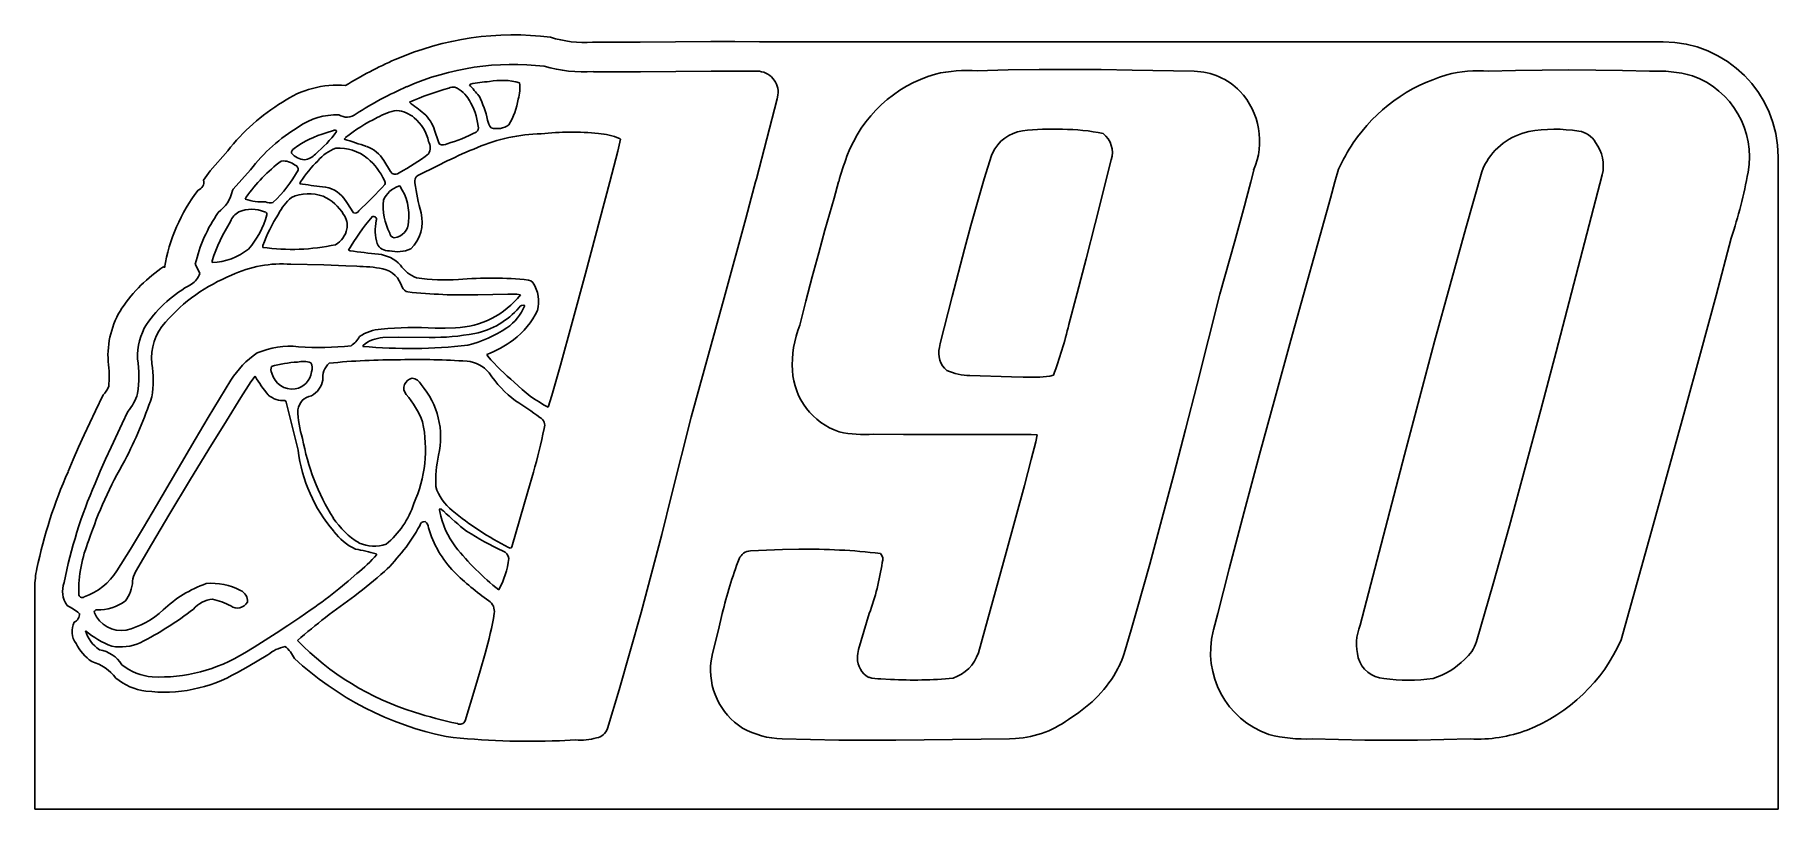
# Model space of a CAD drawing. Extents: x -3.67 to 3.71, y 0.15 to 3.43.
import ezdxf

# ---------------------------------------------------------------- set-up
doc = ezdxf.new("R2010")
doc.units = 0
doc.header["$MEASUREMENT"] = 0
doc.layers.add('MODELSKETCH_VISIBLE', color=7, linetype='CONTINUOUS')

msp = doc.modelspace()

# ---------------------------------------------------------------- linework, layer by layer
at = {"layer": 'MODELSKETCH_VISIBLE'}
for p, q in [((-1.31, 3.3979), (-1.2063, 3.3974)), ((-1.2063, 3.3974), (-1.1077, 3.3978)), ((-1.1077, 3.3978), (-0.8089, 3.4005)), ((-0.8089, 3.4005), (-0.7081, 3.4006)), ((-0.7081, 3.4006), (-0.6038, 3.3993)), ((-0.6038, 3.3993), (3.2192, 3.3993)), ((-1.3059, 3.2728), (-1.2064, 3.2724)), ((-1.2064, 3.2724), (-1.1069, 3.2728)), ((-1.1069, 3.2728), (-0.8083, 3.2755)), ((-0.8083, 3.2755), (-0.7088, 3.2756)), ((-0.7088, 3.2756), (-0.6038, 3.2743)), ((0.3178, 3.2761), (0.4488, 3.28)), ((0.4488, 3.28), (0.58, 3.2819)), ((0.58, 3.2819), (0.7112, 3.2823)), ((0.7112, 3.2823), (0.8424, 3.2814)), ((0.8424, 3.2814), (0.9736, 3.2795)), ((0.9736, 3.2795), (1.2359, 3.2746)), ((2.4811, 3.2746), (2.5944, 3.2779)), ((2.5944, 3.2779), (2.7077, 3.2798)), ((2.7077, 3.2798), (2.8211, 3.2803)), ((2.8211, 3.2803), (2.9345, 3.2796)), ((2.9345, 3.2796), (3.0478, 3.2776)), ((3.0478, 3.2776), (3.1611, 3.2744)), ((-1.831, 3.2171), (-1.8255, 3.2201)), ((-0.5288, 3.1572), (-0.5722, 2.9885)), ((-0.5271, 3.1652), (-0.5288, 3.1572)), ((-2.4362, 3.0146), (-2.4062, 3.0238)), ((-1.9611, 2.9763), (-1.978, 3.0252)), ((-2.3918, 3.0205), (-2.3924, 3.0192)), ((-2.3602, 2.987), (-2.3547, 2.9935)), ((-1.9568, 2.9663), (-1.9611, 2.9763)), ((-1.1914, 2.987), (-1.2029, 2.9362)), ((-1.1958, 2.9901), (-1.1914, 2.987)), ((-0.5722, 2.9885), (-0.6164, 2.8199)), ((-2.9278, 2.8528), (-2.8533, 2.9376)), ((-2.1645, 2.851), (-2.193, 2.8965)), ((-1.9663, 2.875), (-1.9243, 2.8954)), ((-1.2029, 2.9362), (-1.2362, 2.8071)), ((0.3474, 2.8194), (0.3777, 2.918)), ((0.3777, 2.918), (0.3818, 2.9286)), ((0.8839, 2.8996), (0.8169, 2.6304)), ((2.4584, 2.8645), (2.4654, 2.8796)), ((3.7059, 2.9126), (3.7059, 0.1519)), ((-2.9557, 2.8132), (-2.9278, 2.8528)), ((-2.8295, 2.7753), (-2.7569, 2.8579)), ((-2.5488, 2.7983), (-2.5452, 2.8065)), ((-2.157, 2.8416), (-2.1645, 2.851)), ((-2.0496, 2.8328), (-1.9663, 2.875)), ((-1.2362, 2.8071), (-1.3397, 2.4182)), ((-0.6198, 2.8071), (-0.6383, 2.738)), ((-0.6164, 2.8199), (-0.6198, 2.8071)), ((-0.2686, 2.8071), (-0.2881, 2.738)), ((0.3184, 2.7205), (0.3474, 2.8194)), ((1.4749, 2.8071), (1.4572, 2.738)), ((1.4871, 2.8562), (1.4749, 2.8071)), ((1.8307, 2.8071), (1.8115, 2.738)), ((1.8307, 2.8071), (1.8456, 2.8604)), ((2.3845, 2.6102), (2.453, 2.8489)), ((2.453, 2.8489), (2.4584, 2.8645)), ((2.9618, 2.8366), (2.7669, 2.0874)), ((-2.8333, 2.7699), (-2.8295, 2.7753)), ((-2.7789, 2.7339), (-2.7758, 2.7411)), ((-2.3489, 2.7187), (-2.3624, 2.737)), ((-2.1307, 2.7884), (-2.1255, 2.7891)), ((-0.6383, 2.738), (-0.6613, 2.6515)), ((-0.3265, 2.6017), (-0.2881, 2.738)), ((1.4572, 2.738), (1.4487, 2.7055)), ((1.6439, 2.1362), (1.8115, 2.738)), ((-2.321, 2.6759), (-2.3489, 2.7187)), ((0.2906, 2.6212), (0.3184, 2.7205)), ((1.4487, 2.7055), (1.4078, 2.5556)), ((-0.6613, 2.6515), (-0.7528, 2.3152)), ((-0.3527, 2.5066), (-0.3265, 2.6017)), ((0.2637, 2.5216), (0.2906, 2.6212)), ((0.8169, 2.6304), (0.7788, 2.4808)), ((2.3178, 2.371), (2.3845, 2.6102)), ((-2.7053, 2.5291), (-2.704, 2.5372)), ((-2.3355, 2.515), (-2.3417, 2.5176)), ((0.2119, 2.3219), (0.2637, 2.5216)), ((1.4078, 2.5556), (1.344, 2.3313)), ((3.5077, 2.5684), (3.4431, 2.325)), ((-2.9192, 2.4647), (-2.9186, 2.4726)), ((-2.5856, 2.4578), (-2.4465, 2.455)), ((-2.4465, 2.455), (-2.3539, 2.4516)), ((-2.3539, 2.4516), (-2.3076, 2.4491)), ((-0.3802, 2.4048), (-0.3527, 2.5066)), ((0.7788, 2.4808), (0.7409, 2.3348)), ((-1.5704, 2.3873), (-1.5802, 2.3911)), ((-1.5627, 2.3804), (-1.5704, 2.3873)), ((-1.3397, 2.4182), (-1.3958, 2.211)), ((-0.4075, 2.3013), (-0.3802, 2.4048)), ((2.2527, 2.1313), (2.3178, 2.371)), ((-1.7952, 2.3283), (-1.6683, 2.3306)), ((-1.6683, 2.3306), (-1.6296, 2.3308)), ((-1.6296, 2.3308), (-1.6147, 2.329)), ((-0.7528, 2.3152), (-0.8923, 1.8113)), ((-0.433, 2.2007), (-0.4075, 2.3013)), ((0.1615, 2.1219), (0.2119, 2.3219)), ((0.7409, 2.3348), (0.7056, 2.2025)), ((1.344, 2.3313), (1.2478, 1.9498)), ((3.4431, 2.325), (3.3776, 2.0818)), ((-2.1968, 2.1472), (-2.1323, 2.1493)), ((-2.1323, 2.1493), (-2.0004, 2.1484)), ((-1.9331, 2.1876), (-1.9763, 2.187)), ((-1.89, 2.1894), (-1.9331, 2.1876)), ((-1.3958, 2.211), (-1.4455, 2.0302)), ((-2.2819, 2.1104), (-2.28, 2.1143)), ((-1.7529, 2.0685), (-1.7574, 2.0759)), ((0.1584, 2.1059), (0.1615, 2.1219)), ((1.5775, 1.8945), (1.6439, 2.1362)), ((2.1887, 1.8914), (2.2527, 2.1313)), ((2.7669, 2.0874), (2.7019, 1.8415)), ((3.3776, 2.0818), (3.3114, 1.8388)), ((-1.4455, 2.0302), (-1.4817, 1.902)), ((-2.8397, 1.9668), (-2.9364, 1.8091)), ((-2.7976, 1.8938), (-2.7551, 1.9597)), ((-2.7551, 1.9597), (-2.7375, 1.9839)), ((0.4621, 1.9814), (0.2868, 1.9873)), ((0.5123, 1.9805), (0.4621, 1.9814)), ((0.64, 1.9885), (0.6253, 1.9841)), ((1.2478, 1.9498), (1.199, 1.7591)), ((-3.4128, 1.8373), (-3.3804, 1.9056)), ((-2.8591, 1.7957), (-2.7976, 1.8938)), ((-2.5552, 1.6708), (-2.6064, 1.8735)), ((-1.4817, 1.902), (-1.4974, 1.8527)), ((1.5119, 1.6527), (1.5775, 1.8945)), ((2.1255, 1.6511), (2.1887, 1.8914)), ((-3.4603, 1.7355), (-3.4128, 1.8373)), ((-3.3468, 1.6832), (-3.2997, 1.784)), ((-3.2997, 1.784), (-3.2758, 1.8343)), ((-2.9364, 1.8091), (-2.9916, 1.7164)), ((-2.9336, 1.6749), (-2.8591, 1.7957)), ((-0.8923, 1.8113), (-0.9751, 1.4802)), ((2.7019, 1.8415), (2.6361, 1.5958)), ((3.3114, 1.8388), (3.1773, 1.3532)), ((-3.4839, 1.6837), (-3.4603, 1.7355)), ((-2.9916, 1.7164), (-3.1542, 1.4368)), ((0.0056, 1.7372), (-0.1209, 1.7389)), ((0.1382, 1.7367), (0.0056, 1.7372)), ((0.4809, 1.7377), (0.1382, 1.7367)), ((0.546, 1.7372), (0.4809, 1.7377)), ((0.571, 1.7354), (0.546, 1.7372)), ((0.5463, 1.6315), (0.5653, 1.7064)), ((0.5653, 1.7064), (0.571, 1.7354)), ((1.199, 1.7591), (1.1495, 1.5687)), ((-3.5289, 1.5801), (-3.507, 1.6314)), ((-3.507, 1.6314), (-3.4839, 1.6837)), ((-3.3924, 1.5816), (-3.3699, 1.6325)), ((-3.3699, 1.6325), (-3.3468, 1.6832)), ((-3.0152, 1.541), (-2.9336, 1.6749)), ((0.5171, 1.5214), (0.5463, 1.6315)), ((1.4471, 1.4106), (1.5119, 1.6527)), ((1.9376, 0.9301), (2.1255, 1.6511)), ((-3.4142, 1.5305), (-3.3924, 1.5816)), ((-1.56, 1.578), (-1.5832, 1.4961)), ((1.1495, 1.5687), (1.099, 1.3786)), ((2.6361, 1.5958), (2.569, 1.3504)), ((-3.098, 1.4035), (-3.0152, 1.541)), ((-1.5832, 1.4961), (-1.6515, 1.2614)), ((-0.9751, 1.4802), (-1.0173, 1.3148)), ((0.4399, 1.2378), (0.5171, 1.5214)), ((-3.1542, 1.4368), (-3.209, 1.3439)), ((-3.1762, 1.2718), (-3.098, 1.4035)), ((-1.9568, 1.4187), (-1.9552, 1.4225)), ((-1.9563, 1.4113), (-1.9568, 1.4187)), ((-1.9552, 1.4225), (-1.95, 1.4209)), ((-1.95, 1.4209), (-1.9402, 1.4136)), ((1.3834, 1.1682), (1.4471, 1.4106)), ((-3.209, 1.3439), (-3.2647, 1.2516)), ((1.099, 1.3786), (1.0473, 1.1888)), ((2.569, 1.3504), (2.5004, 1.1055)), ((3.1773, 1.3532), (3.042, 0.868)), ((-3.2436, 1.1556), (-3.1762, 1.2718)), ((-1.0173, 1.3148), (-1.0603, 1.1496)), ((-3.2647, 1.2516), (-3.3219, 1.1602)), ((-2.2259, 1.2321), (-2.2221, 1.2292)), ((-0.6415, 1.2453), (-0.5056, 1.2502)), ((-0.5056, 1.2502), (-0.4376, 1.2515)), ((0.3497, 0.9111), (0.4399, 1.2378)), ((1.0473, 1.1888), (0.994, 0.9994)), ((-2.3443, 1.1168), (-2.3832, 1.0847)), ((-2.3067, 1.1487), (-2.3443, 1.1168)), ((-1.0603, 1.1496), (-1.1044, 0.9847)), ((1.3351, 0.9801), (1.3834, 1.1682)), ((-3.6691, 1.0885), (-3.6691, 0.1519)), ((2.5004, 1.1055), (2.43, 0.8611)), ((-2.5484, 0.9627), (-2.5985, 0.9289)), ((-2.4998, 0.9964), (-2.5484, 0.9627)), ((-1.1044, 0.9847), (-1.15, 0.8203)), ((-0.761, 0.9801), (-0.7775, 0.9111)), ((-0.1391, 0.9801), (-0.1851, 0.8276)), ((0.9884, 0.9801), (0.9684, 0.9111)), ((0.994, 0.9994), (0.9884, 0.9801)), ((1.3351, 0.9801), (1.3177, 0.9111)), ((-2.6485, 0.896), (-2.7413, 0.8372)), ((-2.5985, 0.9289), (-2.6485, 0.896)), ((-0.8025, 0.8103), (-0.7775, 0.9111)), ((0.3225, 0.8128), (0.3497, 0.9111)), ((0.9684, 0.9111), (0.9391, 0.8105)), ((1.3164, 0.9053), (1.3177, 0.9111)), ((-2.7413, 0.8372), (-2.7808, 0.8133)), ((-1.15, 0.8203), (-1.1973, 0.6563)), ((-2.7672, 0.7561), (-2.8124, 0.7306)), ((-2.6832, 0.8051), (-2.7672, 0.7561)), ((-1.7647, 0.8109), (-1.7854, 0.7369)), ((-0.8082, 0.7792), (-0.8025, 0.8103)), ((-1.7854, 0.7369), (-1.8074, 0.6615)), ((-0.09, 0.7038), (-0.0492, 0.7012)), ((-1.8074, 0.6615), (-1.8494, 0.5252)), ((-1.1973, 0.6563), (-1.2466, 0.493)), ((-1.3817, 0.4449), (-1.4501, 0.4416)), ((-0.3879, 0.4461), (-0.5081, 0.4493)), ((-0.2677, 0.4442), (-0.3879, 0.4461)), ((-0.1475, 0.4435), (-0.2677, 0.4442)), ((-0.0273, 0.4437), (-0.1475, 0.4435)), ((0.093, 0.4446), (-0.0273, 0.4437)), ((0.4537, 0.4493), (0.093, 0.4446)), ((0.4792, 0.4503), (0.4537, 0.4493)), ((1.8455, 0.4463), (1.7339, 0.4495)), ((1.9571, 0.4443), (1.8455, 0.4463)), ((2.0688, 0.4436), (1.9571, 0.4443)), ((2.1804, 0.4441), (2.0688, 0.4436)), ((2.292, 0.446), (2.1804, 0.4441)), ((2.4036, 0.4493), (2.292, 0.446)), ((-3.6691, 0.1519), (3.7059, 0.1519))]:
    msp.add_line(p, q, dxfattribs=at)
for centre, radius, start, end in [((-1.6457, 2.186), 1.2426, 82.70084, 113.69201), ((-1.3453, 3.8692), 0.4726, 252.44399, 274.2859), ((3.2192, 2.9126), 0.4866, 0, 90), ((-1.4991, 1.8381), 1.6202, 113.49677, 121.88142), ((-1.6457, 2.186), 1.1176, 83.22694, 113.70285), ((-1.3453, 3.8692), 0.5976, 253.61062, 273.78199), ((-0.6134, 3.186), 0.0888, 346.43727, 83.78483), ((0.2975, 2.7186), 0.566, 106.05032, 159.71277), ((0.2729, 2.7025), 0.5754, 85.53107, 103.25453), ((1.229, 2.9949), 0.2797, 44.30915, 88.58519), ((2.5034, 2.5681), 0.7191, 106.10121, 145.89581), ((2.436, 2.7755), 0.5012, 84.83382, 105.26587), ((3.1955, 2.7013), 0.5741, 75.00877, 93.42926), ((3.2192, 2.9126), 0.3652, 349.68869, 70.0312), ((-2.3918, 2.8114), 0.4041, 84.75124, 124.62502), ((-1.4991, 1.8381), 1.4952, 113.48856, 122.85564), ((-1.563, 1.9597), 1.2933, 105.95096, 113.75947), ((-1.8981, 3.1572), 0.0503, 82.82486, 113.81279), ((-1.9494, 3.0834), 0.1365, 30.61797, 65.05428), ((-2.9638, 2.1932), 1.5269, 39.76971, 42.10627), ((-1.7361, 2.8566), 0.3743, 91.55376, 103.81755), ((-1.6923, 2.9584), 0.2776, 74.75168, 101.19655), ((-1.7616, 3.2017), 0.1444, 341.91626, 9.78911), ((1.201, 2.9787), 0.3112, 336.81904, 42.8571), ((-2.1768, 2.4108), 0.8574, 121.23245, 142.09469), ((-2.0905, 2.8546), 0.2588, 100.4784, 120.20426), ((-2.1535, 2.9705), 0.1395, 50.14389, 83.41911), ((0.0379, 5.8178), 3.414, 231.57025, 232.86145), ((-2.0651, 3.0104), 0.2733, 6.82488, 31.43772), ((-2.1816, 2.9729), 0.4383, 12.50111, 26.73289), ((-1.9119, 3.1987), 0.2906, 328.74349, 351.7295), ((-2.1768, 2.4108), 0.7324, 120.92745, 142.3736), ((-2.3918, 2.8114), 0.2791, 88.33283, 125.34464), ((-2.4003, 3.0163), 0.00948, 25.99497, 127.91384), ((-2.3495, 3.1442), 0.0637, 237.63376, 308.0918), ((-1.9256, 2.4627), 0.6826, 115.61271, 128.95245), ((-2.1766, 2.9407), 0.1772, 12.01043, 50.57644), ((-2.1345, 2.9754), 0.1643, 17.64923, 47.37671), ((-1.8141, 3.0355), 0.0217, 302.41042, 19.89844), ((-1.7001, 3.0726), 0.0538, 185.15917, 223.81764), ((-1.7141, 3.1186), 0.0869, 253.38437, 305.60271), ((0.633, 2.0141), 1.016, 87.4434, 97.01415), ((0.6759, 2.188), 0.8411, 78.0335, 89.8348), ((2.7615, 2.4127), 0.6165, 80.58113, 100.34296), ((-2.3046, 2.5741), 0.4597, 106.62592, 125.65237), ((-2.818, 3.3331), 0.5288, 309.37226, 323.59352), ((-3.7079, -1.3558), 4.5471, 71.50446, 72.75913), ((-2.3125, 2.8258), 0.1389, 30.61328, 70.15632), ((-2.0502, 2.9514), 0.0537, 330.38359, 29.22046), ((-1.9422, 2.9934), 0.0308, 241.65234, 303.89468), ((-2.0918, 3.5586), 0.6138, 285.76564, 298.11817), ((-0.9035, 0.7654), 2.362, 112.21109, 115.6066), ((-1.5127, 2.2873), 0.7228, 91.15914, 113.11067), ((-1.4023, 1.9108), 1.1063, 83.88548, 96.48766), ((-1.3027, 2.7323), 0.2791, 67.47806, 86.25399), ((0.5336, 2.856), 0.1682, 98.42245, 154.43132), ((0.7895, 2.9317), 0.0997, 341.16158, 52.45067), ((2.845, 2.3705), 1.1131, 147.33402, 153.88602), ((2.7068, 2.7518), 0.2731, 101.80932, 152.10521), ((2.8544, 2.9338), 0.0875, 26.35773, 84.75484), ((2.8053, 2.8743), 0.161, 346.46153, 37.62255), ((-2.2239, 2.3537), 0.6743, 126.66971, 144.93442), ((-2.6186, 2.8156), 0.0794, 50.38833, 95.76471), ((-2.5622, 2.9291), 0.0212, 119.29583, 184.11208), ((-2.5202, 2.9846), 0.0851, 222.0721, 264.68349), ((-2.5725, 2.8601), 0.0173, 346.28837, 74.94042), ((-2.0495, 2.4727), 0.5976, 134.87878, 146.04129), ((-2.5394, 2.9759), 0.0769, 278.46248, 317.74445), ((-2.3359, 2.7821), 0.177, 109.90126, 139.86065), ((-2.3819, 2.7585), 0.1905, 50.76199, 94.2712), ((-2.4474, 2.6903), 0.2849, 25.32375, 49.24961), ((-2.5947, 3.7084), 0.9816, 298.40439, 307.03468), ((1.1032, 2.4183), 1.4258, 159.62123, 164.17871), ((-2.9888, 2.8044), 0.0343, 286.78416, 14.91862), ((-3.0637, 3.1387), 0.5813, 313.91091, 330.90272), ((-2.2043, 2.8027), 0.0172, 335.82328, 33.34225), ((-2.1451, 2.8657), 0.0269, 243.54525, 309.82949), ((-2.0367, 2.8107), 0.0256, 120.20685, 197.71813), ((-1.262, 2.9002), 0.805, 186.9433, 196.21221), ((1.4875, 3.2305), 2.1259, 341.85277, 349.61285), ((-2.3728, 2.3144), 0.7592, 142.97903, 170.24633), ((-2.9888, 2.8044), 0.1593, 306.96934, 347.49643), ((-2.7113, 2.9131), 0.1915, 249.34337, 275.26453), ((-2.4309, 2.5641), 0.2336, 130.83703, 152.9654), ((-2.5112, 2.5804), 0.176, 69.60441, 114.28991), ((-2.1411, 5.567), 2.7985, 261.62376, 263.61838), ((-2.4594, 2.6656), 0.1205, 36.34522, 86.55224), ((-2.525, 2.5724), 0.1886, 30.75751, 66.54092), ((-3.2208, 3.7054), 1.3759, 312.08674, 318.60753), ((-1.9356, 2.7065), 0.2599, 174.97119, 206.73626), ((-2.092, 2.6826), 0.1126, 110.06288, 155.48945), ((-2.3079, 2.6645), 0.2209, 352.91689, 34.3371), ((-2.3728, 2.3144), 0.6342, 145.11872, 166.93437), ((-2.7667, 2.61), 0.08, 119.60409, 158.62881), ((-2.7513, 2.5448), 0.1455, 68.0623, 112.1883), ((-3.037, 2.7614), 0.3621, 318.67064, 344.86434), ((-2.0629, 2.3062), 0.6815, 147.70133, 160.18168), ((-2.6972, 2.6696), 0.0102, 344.14059, 88.65001), ((-2.6744, 2.7571), 0.0398, 240.85298, 290.41305), ((-2.4256, 2.6219), 0.0783, 349.00997, 36.81058), ((-1.4547, 1.9974), 1.0284, 140.03026, 149.60834), ((-2.3141, 2.6916), 0.0172, 246.29118, 334.57687), ((-2.2361, 2.6477), 0.0123, 335.23487, 123.37792), ((-2.1904, 2.6378), 0.1599, 314.16523, 13.6325), ((-2.2521, 2.2642), 0.6983, 147.52637, 162.63126), ((-2.4469, 2.6277), 0.1003, 299.84457, 348.11375), ((-2.0287, 2.6021), 0.2003, 168.34431, 196.56149), ((-2.1448, 2.592), 0.023, 185.96434, 258.94651), ((-2.1567, 2.637), 0.068, 276.26677, 0.22722), ((-2.9313, 2.7324), 0.268, 272.5855, 308.33904), ((-2.5836, 3.4059), 0.8852, 262.10088, 282.17295), ((-2.0613, 4.3244), 1.83, 261.3849, 265.17678), ((-2.1746, 2.5651), 0.0503, 203.52146, 276.00985), ((-2.1354, 2.6459), 0.1352, 255.4794, 294.68485), ((-2.7431, 1.8875), 0.6778, 124.12251, 145.39291), ((-2.0833, 2.8876), 1.0039, 205.35031, 207.85301), ((-2.6241, 1.9641), 0.4952, 85.53986, 115.41926), ((-2.311, 1.8235), 0.6256, 79.47828, 89.69214), ((-2.2317, 2.353), 0.1487, 42.91299, 83.64448), ((-2.2214, 2.3315), 0.1098, 15.4616, 77.0422), ((-2.0008, 2.5386), 0.1482, 214.67244, 248.92206), ((-2.7431, 1.8875), 0.5528, 118.43382, 145.12745), ((-2.5586, 1.7225), 0.7429, 111.98549, 138.72599), ((-3.0568, 2.4498), 0.0914, 303.51137, 340.02871), ((-2.0845, 2.3732), 0.0334, 201.83529, 258.85453), ((-1.9335, 3.1999), 0.8087, 261.41726, 274.0238), ((-1.7397, 0.8408), 1.5585, 84.12742, 95.04546), ((-1.683, 2.2989), 0.1453, 345.1145, 34.12252), ((-1.8462, 4.6956), 2.3678, 264.06608, 271.23443), ((-1.9003, 2.5511), 0.3618, 271.62834, 322.12377), ((-2.9817, 2.07), 0.3781, 147.63005, 183.66605), ((-2.9461, 2.0597), 0.2292, 138.16435, 185.52998), ((-1.8758, 2.4959), 0.338, 281.71887, 319.05747), ((-1.7995, 2.3687), 0.2205, 305.2348, 337.10555), ((-1.8524, 2.4136), 0.3451, 307.01598, 333.86277), ((-1.6032, 2.2639), 0.0203, 70.13574, 148.52474), ((-2.9817, 2.07), 0.2531, 148.15535, 182.7234), ((-2.386, 2.1989), 0.1017, 302.3176, 332.32448), ((-2.1981, 2.0134), 0.1694, 92.24415, 125.29628), ((-2.191, 2.0106), 0.1367, 92.44273, 130.66723), ((-2.0675, 0.9885), 1.202, 85.64617, 96.55325), ((-1.9833, 3.0833), 0.935, 268.95003, 280.853), ((-1.9741, 2.6446), 0.5468, 284.42179, 303.50319), ((-0.0086, 2.0335), 0.4562, 158.4967, 183.22571), ((-1.3529, 2.7167), 2.1218, 339.92732, 345.97539), ((-2.5248, 1.7752), 0.3686, 123.5393, 148.67044), ((-2.5902, 1.76), 0.3508, 83.98969, 113.21557), ((-2.4632, 3.2466), 1.1413, 265.46102, 276.6186), ((-2.0827, 4.3134), 2.212, 264.83294, 276.3545), ((-1.917, 2.4989), 0.4521, 290.67213, 307.03919), ((-0.9822, 2.7405), 1.0225, 221.08449, 229.90037), ((0.2468, 2.0803), 0.0921, 163.84836, 231.27057), ((-3.7877, 1.9839), 0.4332, 354.00405, 8.22003), ((-3.7877, 1.9839), 0.5582, 352.41372, 7.62705), ((-3.5699, 1.968), 0.4017, 349.73833, 9.98177), ((-2.6337, 2.0139), 0.0366, 161.81373, 207.55121), ((-2.5306, 1.539), 0.5055, 93.10375, 105.8209), ((-2.5808, 2.0175), 0.0878, 193.55365, 278.71921), ((-2.5822, 2.0141), 0.0847, 280.03877, 351.7549), ((-2.5344, 1.9359), 0.1104, 72.68339, 102.35685), ((-2.5464, 2.0179), 0.0505, 341.63821, 27.51227), ((-2.3648, 1.9763), 0.0867, 133.61125, 185.53063), ((-2.1343, -0.8167), 2.8704, 89.75, 95.80447), ((-2.0521, -1.1813), 3.2358, 86.2516, 91.23314), ((-1.8521, 1.9128), 0.1353, 39.20709, 85.1295), ((-1.3292, 2.2791), 0.5036, 213.88984, 232.5336), ((-0.1737, 2.0244), 0.2908, 183.26176, 251.42923), ((0.2887, 2.2306), 0.2434, 245.87414, 269.5463), ((-3.4419, 1.9742), 0.0921, 311.92494, 337.34603), ((-2.2196, 2.2882), 0.6006, 210.43881, 219.69789), ((-2.5436, 1.9839), 0.0939, 298.15731, 350.22982), ((-2.0661, 1.9336), 0.0421, 99.47665, 219.63476), ((-2.0765, 1.9305), 0.0447, 23.50329, 85.59342), ((-2.2922, 1.7257), 0.3398, 347.01641, 40.92347), ((-1.2226, 2.3761), 0.5911, 224.97369, 242.30304), ((0.5459, 2.6995), 0.7198, 267.32499, 276.33311), ((-4.8604, 2.4547), 1.7758, 332.24165, 341.67745), ((-3.4419, 1.9742), 0.2171, 319.90132, 342.87776), ((-2.6184, 1.9774), 0.0966, 228.99091, 275.00267), ((-2.6165, 1.8735), 0.01, 0, 49.6373), ((-2.488, 1.8327), 0.0694, 99.36901, 172.05076), ((-2.3713, 1.6641), 0.3651, 20.26476, 41.63986), ((-2.1946, 0.9518), 1.083, 52.37003, 58.92038), ((-2.1354, 1.8499), 0.4214, 181.04194, 197.87216), ((-2.5736, 1.6742), 0.5571, 335.76128, 12.06166), ((-1.5496, 1.7757), 0.0376, 339.04955, 64.36509), ((-1.6201, 1.8808), 0.9302, 189.91405, 212.29396), ((-3.8794, 2.2485), 2.4143, 343.8764, 348.38167), ((-0.1621, 2.2096), 0.4725, 257.26084, 275.00545), ((-1.7327, 0.7264), 1.7983, 149.92656, 161.74399), ((-1.9165, 1.7474), 0.6433, 186.84014, 220.73946), ((-1.4119, 1.5327), 0.5615, 168.00347, 181.57721), ((-1.6027, 0.7355), 2.1032, 156.32448, 168.08452), ((-1.6027, 0.7355), 1.9782, 156.30679, 169.06445), ((-1.7718, 1.5803), 0.211, 197.39621, 231.28642), ((-2.4162, 1.5577), 0.3681, 309.31709, 342.25151), ((-1.5957, 1.4829), 0.3676, 191.24127, 216.93639), ((-1.2052, 2.1558), 1.0445, 225.27959, 232.40588), ((-1.048, 2.4593), 1.3497, 230.64944, 242.78012), ((-2.1185, 1.5722), 0.3441, 213.18807, 238.69729), ((-2.2094, 1.471), 0.2417, 216.41335, 244.71702), ((-2.7569, 1.7478), 0.8184, 313.8662, 331.00807), ((-2.0191, 1.3472), 0.0223, 86.53647, 169.90519), ((-2.0384, 1.3416), 0.0347, 1.29526, 53.39394), ((-1.5719, 1.468), 0.4498, 196.21741, 223.99851), ((-1.1617, 2.3924), 1.2634, 237.39131, 245.34961), ((-2.9035, 1.0703), 0.5802, 157.765, 180.76021), ((-2.2336, 1.4187), 0.1543, 245.64316, 289.15132), ((-0.9683, 2.0028), 1.1821, 218.80344, 231.34371), ((-1.6593, 1.2657), 0.00892, 227.75858, 331.16606), ((-2.4675, 0.3988), 0.8676, 73.83063, 79.72195), ((-2.8704, 1.8256), 0.8809, 309.78236, 317.3855), ((-2.0272, 1.255), 0.3653, 331.3059, 353.3129), ((-1.7008, 1.2097), 0.0365, 4.35911, 70.52124), ((1.1101, 0.5293), 1.9246, 159.2618, 166.45433), ((-0.638, 1.1894), 0.056, 93.54327, 157.53208), ((-0.3954, -1.2948), 2.5467, 83.16459, 90.94974), ((-1.1588, 1.3536), 1.086, 339.88169, 351.61889), ((-0.1156, 1.209), 0.0341, 336.42634, 46.73315), ((-3.2756, 1.0885), 0.3935, 168.08452, 180), ((-3.4518, 1.0735), 0.1004, 158.16575, 216.31685), ((-3.5556, 1.3113), 0.2783, 290.10677, 327.12216), ((-3.4067, 1.1239), 0.1511, 323.10517, 357.26019), ((-3.1505, 1.1053), 0.1059, 151.62405, 173.82577), ((-2.7704, 0.6171), 0.5194, 109.59968, 133.33912), ((-2.9188, 0.8544), 0.2533, 61.73915, 95.84841), ((-3.6862, 2.8545), 2.2623, 307.28716, 311.40914), ((-1.1045, 1.9586), 1.1271, 225.43641, 235.14603), ((-3.4683, 1.0628), 0.0153, 180.81311, 303.12535), ((-3.4008, 1.1897), 0.1943, 268.38221, 306.29516), ((-2.9037, 0.9144), 0.1269, 96.29563, 138.40016), ((-2.9734, 0.7732), 0.273, 60.87467, 78.20114), ((-2.8185, 1.0328), 0.0488, 354.15743, 66.30664), ((-0.6903, -1.2817), 2.846, 124.82679, 131.01622), ((-3.6008, 2.5726), 1.9226, 304.93429, 309.29547), ((-1.7799, 0.9885), 0.055, 351.21709, 55.39073), ((-3.7733, 0.5876), 0.4895, 53.33516, 60.57037), ((-3.5155, 0.9757), 0.0349, 291.47862, 7.57677), ((-3.4077, 0.9853), 0.0103, 82.28833, 179.98335), ((-3.303, 1.0319), 0.1241, 202.03257, 279.36744), ((-3.3679, 1.2499), 0.351, 284.04664, 313.38396), ((-3.8188, 2.0441), 1.3288, 296.62009, 308.11583), ((-2.8126, 1.052), 0.049, 235.25769, 330.39977), ((-3.0136, 1.1891), 1.3049, 343.15376, 350.78469), ((-3.4246, 0.9042), 0.0874, 153.41913, 216.33505), ((-3.316, 0.9478), 0.1452, 196.28707, 236.57949), ((-3.1939, 1.224), 0.4108, 230.47789, 248.61971), ((1.6721, 0.8145), 0.3671, 165.69447, 250.68054), ((2.137, 0.85), 0.2149, 158.11799, 195.43712), ((-3.2984, 0.9564), 0.2224, 207.88859, 234.14155), ((-3.4192, 0.6889), 0.1397, 32.05661, 80.39065), ((-3.3073, 1.0441), 0.2058, 259.82242, 294.06152), ((-3.1417, 1.3978), 0.687, 267.44369, 301.68971), ((-2.5699, 0.6649), 0.1802, 103.14833, 128.92432), ((-2.6883, 0.7395), 0.1272, 23.16045, 52.53104), ((-1.7181, 1.6808), 1.1704, 224.13921, 252.82598), ((0.2971, 0.7572), 0.4874, 171.69455, 175.87133), ((0.1594, 0.8697), 0.1728, 289.17062, 340.76819), ((2.2784, 0.9085), 0.1588, 309.27872, 342.63318), ((2.3755, 1.1652), 0.7298, 291.61583, 335.9692), ((-3.4839, 0.5837), 0.2002, 37.96334, 74.00613), ((-3.1535, 0.9445), 0.2337, 230.92253, 265.39093), ((-1.6529, 1.7855), 1.3549, 227.31871, 258.2397), ((-0.5189, 0.7413), 0.2917, 172.53734, 237.54992), ((-0.0988, 0.7894), 0.0903, 178.17054, 242.04251), ((0.4365, 1.0041), 0.5413, 301.26491, 331.69618), ((0.6136, 0.9079), 0.3397, 331.80421, 343.33538), ((2.046, 0.8252), 0.1206, 195.58513, 266.07674), ((2.1596, 0.9979), 0.3053, 286.46713, 315.93565), ((-3.1741, 0.8825), 0.2322, 229.14829, 263.62399), ((-3.1223, 1.2619), 0.6151, 262.7471, 300.24746), ((-0.0996, 0.8456), 0.1421, 253.01764, 273.86466), ((0.0507, 2.3489), 1.6507, 266.5308, 275.75002), ((2.1414, 1.4204), 0.7229, 261.76329, 278.32957), ((-1.5154, 2.2417), 1.7664, 251.91824, 258.03543), ((-1.8706, 0.5339), 0.0229, 241.48008, 337.82756), ((0.4501, 0.8837), 0.4344, 273.84423, 307.97903), ((-1.5789, 3.4906), 3.0517, 263.4125, 272.41928), ((-1.3603, 0.6931), 0.2491, 265.08375, 285.72556), ((-1.3038, 0.5129), 0.0606, 280.48605, 340.7877), ((-0.4978, 0.8153), 0.3662, 240.98217, 268.39796), ((1.7014, 1.0404), 0.5918, 255.24956, 273.15549), ((2.4351, 1.0387), 0.5903, 266.9421, 290.75784)]:
    msp.add_arc(centre, radius, start, end, dxfattribs=at)

doc.saveas('drawing.dxf')
